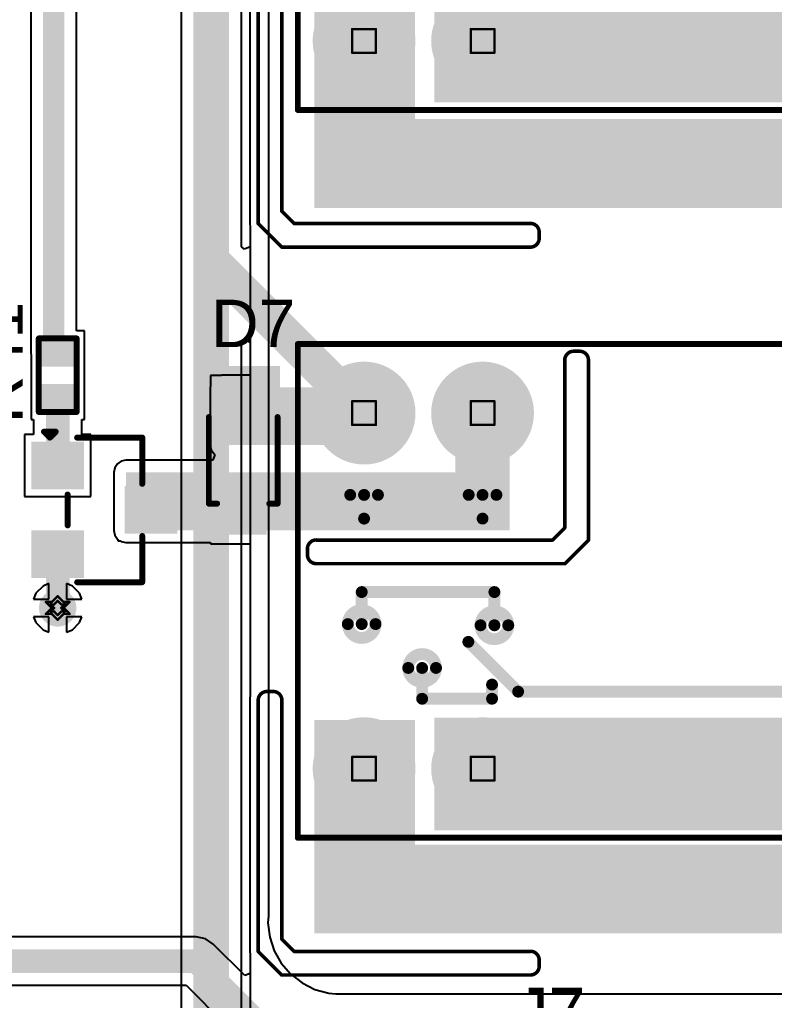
# Model space of a CAD drawing. Header units: inches. Extents: x -18 to 237, y -41 to 211.
# Drawn here: x 44.23 to 60.41, y 18.33 to 39.34 of the extents above; entities that cross this region are included whole.
import ezdxf

# ---------------------------------------------------------------- set-up
doc = ezdxf.new("R2010")
doc.units = ezdxf.units.IN
for name, color, linetype in [('Board Outline', 216, 'Continuous'), ('Bottom Layer', 5, 'Continuous'), ('Bottom Solder', 6, 'Continuous'), ('Drill Drawing', 1, 'Continuous'), ('Keep-Out Layer', 6, 'Continuous'), ('Multi-Layer', 9, 'Continuous'), ('Pad Holes', 156, 'Continuous'), ('Top Layer', 1, 'Continuous'), ('Top Overlay', 2, 'Continuous'), ('Top Paste', 8, 'Continuous'), ('Top Solder', 216, 'Continuous'), ('Via Holes', 16, 'Continuous')]:
    doc.layers.add(name, color=color, linetype=linetype)
doc.styles.add('Arial', font='', dxfattribs={"height": 0.2})
doc.styles.get('Arial').set_extended_font_data('Arial')

# ---------------------------------------------------------------- blocks, each defined once
blk = doc.blocks.new('R___0402_42')
at = {"layer": 'Top Layer'}
for points in [[(-0.699, -0.318), (-0.699, 0.317), (-0.241, 0.317), (-0.241, -0.318)], [(0.241, -0.318), (0.241, 0.317), (0.699, 0.317), (0.699, -0.318)]]:
    blk.add_hatch(color=1, dxfattribs=at).paths.add_polyline_path(points)
at = {"layer": 'Top Paste'}
for points in [[(-0.699, -0.318), (-0.699, 0.317), (-0.241, 0.317), (-0.241, -0.318)], [(0.241, -0.318), (0.241, 0.317), (0.699, 0.317), (0.699, -0.318)]]:
    blk.add_hatch(color=8, dxfattribs=at).paths.add_polyline_path(points)
at = {"layer": 'Top Solder'}
for points in [[(-0.754, -0.373), (-0.754, 0.373), (-0.186, 0.373), (-0.186, -0.373)], [(0.186, -0.373), (0.186, 0.373), (0.754, 0.373), (0.754, -0.373)]]:
    blk.add_hatch(color=216, dxfattribs=at).paths.add_polyline_path(points)
at = {"layer": 'Top Overlay'}
for points, const_width in [([(0.787, 0.406), (-0.787, 0.406)], 0.127), ([(-0.787, -0.406), (-0.787, 0.406)], 0.127), ([(0.787, -0.406), (0.787, 0.406)], 0.127), ([(0.787, -0.406), (-0.787, -0.406)], 0.127), ([(0.813, -0.432), (-0.813, -0.432)], 0.00323)]:
    blk.add_lwpolyline(points, dxfattribs=dict(at, const_width=const_width))
for points, const_width in [([(-0.819, 0.406, 1), (-0.756, 0.406, 1)], 0.0635), ([(-0.819, 0.406, 1), (-0.756, 0.406, 1)], 0.0635), ([(0.756, 0.406, 1), (0.819, 0.406, 1)], 0.0635), ([(0.756, 0.406, 1), (0.819, 0.406, 1)], 0.0635), ([(-0.819, -0.406, 1), (-0.756, -0.406, 1)], 0.0635), ([(-0.819, -0.406, 1), (-0.756, -0.406, 1)], 0.0635), ([(0.756, -0.406, 1), (0.819, -0.406, 1)], 0.0635), ([(0.756, -0.406, 1), (0.819, -0.406, 1)], 0.0635), ([(-0.814, -0.432, 1), (-0.812, -0.432, 1)], 0.00161), ([(0.812, -0.432, 1), (0.814, -0.432, 1)], 0.00161)]:
    blk.add_lwpolyline(points, format="xyb", close=True, dxfattribs=dict(at, const_width=const_width))
blk = doc.blocks.new('SOT_23_85')
at = {"layer": 'Top Layer'}
for points in [[(-0.41, 1.46), (0.41, 1.46), (0.41, 0.54), (-0.41, 0.54)], [(-1.36, -0.54), (-0.54, -0.54), (-0.54, -1.46), (-1.36, -1.46)], [(0.54, -0.54), (1.36, -0.54), (1.36, -1.46), (0.54, -1.46)]]:
    blk.add_hatch(color=1, dxfattribs=at).paths.add_polyline_path(points)
at = {"layer": 'Top Paste'}
for points in [[(-0.41, 1.46), (0.41, 1.46), (0.41, 0.54), (-0.41, 0.54)], [(-1.36, -0.54), (-0.54, -0.54), (-0.54, -1.46), (-1.36, -1.46)], [(0.54, -0.54), (1.36, -0.54), (1.36, -1.46), (0.54, -1.46)]]:
    blk.add_hatch(color=8, dxfattribs=at).paths.add_polyline_path(points)
at = {"layer": 'Top Solder'}
for points in [[(-0.512, 1.562), (0.512, 1.562), (0.512, 0.438), (-0.512, 0.438)], [(-1.462, -0.438), (-0.438, -0.438), (-0.438, -1.562), (-1.462, -1.562)], [(0.438, -0.438), (1.462, -0.438), (1.462, -1.562), (0.438, -1.562)]]:
    blk.add_hatch(color=216, dxfattribs=at).paths.add_polyline_path(points)
at = {"layer": 'Top Overlay', "const_width": 0.127}
for points in [[(-1.549, -0.584), (-1.549, 0.813)], [(-0.559, 0.813), (-1.549, 0.813)], [(1.549, 0.813), (0.559, 0.813)], [(1.549, -0.584), (1.549, 0.813)], [(0.33, -0.787), (-0.33, -0.787)], [(-1.549, -1.168), (-1.676, -1.041)], [(-1.676, -1.295), (-1.676, -1.041)], [(-1.676, -1.295), (-1.549, -1.168)]]:
    blk.add_lwpolyline(points, dxfattribs=at)
at = {"layer": 'Top Overlay', "const_width": 0.0635}
for points in [[(-1.581, 0.813, 1), (-1.518, 0.813, 1)], [(-1.581, 0.813, 1), (-1.518, 0.813, 1)], [(-0.591, 0.813, 1), (-0.527, 0.813, 1)], [(0.527, 0.813, 1), (0.591, 0.813, 1)], [(1.518, 0.813, 1), (1.581, 0.813, 1)], [(1.518, 0.813, 1), (1.581, 0.813, 1)], [(-1.581, -0.584, 1), (-1.518, -0.584, 1)], [(1.518, -0.584, 1), (1.581, -0.584, 1)], [(-0.362, -0.787, 1), (-0.298, -0.787, 1)], [(0.298, -0.787, 1), (0.362, -0.787, 1)], [(-1.708, -1.041, 1), (-1.645, -1.041, 1)], [(-1.708, -1.041, 1), (-1.645, -1.041, 1)], [(-1.708, -1.295, 1), (-1.645, -1.295, 1)], [(-1.708, -1.295, 1), (-1.645, -1.295, 1)], [(-1.581, -1.168, 1), (-1.518, -1.168, 1)], [(-1.581, -1.168, 1), (-1.518, -1.168, 1)]]:
    blk.add_lwpolyline(points, format="xyb", close=True, dxfattribs=at)
blk = doc.blocks.new('J102K1CS33VDC_20_103')
at = {"layer": 'Bottom Layer'}
h = blk.add_hatch(color=5, dxfattribs=at)
edge = h.paths.add_edge_path()
edge.add_arc((10.16, 7.62), 1, 0, 360)
h = blk.add_hatch(color=5, dxfattribs=at)
edge = h.paths.add_edge_path()
edge.add_arc((12.7, 7.62), 1, 0, 360)
blk.add_hatch(color=5, dxfattribs=at).paths.add_polyline_path([(1, 1), (1, -1), (-1, -1), (-1, 1)])
h = blk.add_hatch(color=5, dxfattribs=at)
edge = h.paths.add_edge_path()
edge.add_arc((10.16, 0), 1, 0, 360)
h = blk.add_hatch(color=5, dxfattribs=at)
edge = h.paths.add_edge_path()
edge.add_arc((12.7, 0), 1, 0, 360)
at = {"layer": 'Bottom Solder'}
h = blk.add_hatch(color=6, dxfattribs=at)
edge = h.paths.add_edge_path()
edge.add_arc((10.16, 7.62), 1.102, 0, 360)
h = blk.add_hatch(color=6, dxfattribs=at)
edge = h.paths.add_edge_path()
edge.add_arc((12.7, 7.62), 1.102, 0, 360)
blk.add_hatch(color=6, dxfattribs=at).paths.add_polyline_path([(1.102, 1.102), (1.102, -1.102), (-1.102, -1.102), (-1.102, 1.102)])
h = blk.add_hatch(color=6, dxfattribs=at)
edge = h.paths.add_edge_path()
edge.add_arc((10.16, 0), 1.102, 0, 360)
h = blk.add_hatch(color=6, dxfattribs=at)
edge = h.paths.add_edge_path()
edge.add_arc((12.7, 0), 1.102, 0, 360)
at = {"layer": 'Multi-Layer'}
h = blk.add_hatch(color=9, dxfattribs=at)
edge = h.paths.add_edge_path()
edge.add_arc((10.16, 7.62), 1, 0, 360)
h = blk.add_hatch(color=9, dxfattribs=at)
edge = h.paths.add_edge_path()
edge.add_arc((12.7, 7.62), 1, 0, 360)
blk.add_hatch(color=9, dxfattribs=at).paths.add_polyline_path([(1, 1), (1, -1), (-1, -1), (-1, 1)])
h = blk.add_hatch(color=9, dxfattribs=at)
edge = h.paths.add_edge_path()
edge.add_arc((10.16, 0), 1, 0, 360)
h = blk.add_hatch(color=9, dxfattribs=at)
edge = h.paths.add_edge_path()
edge.add_arc((12.7, 0), 1, 0, 360)
at = {"layer": 'Pad Holes'}
h = blk.add_hatch(color=7, dxfattribs=at)
edge = h.paths.add_edge_path()
edge.add_arc((10.16, 7.62), 0.51, 0, 360)
h = blk.add_hatch(color=7, dxfattribs=at)
edge = h.paths.add_edge_path()
edge.add_arc((12.7, 7.62), 0.51, 0, 360)
h = blk.add_hatch(color=7, dxfattribs=at)
edge = h.paths.add_edge_path()
edge.add_arc((0, 0), 0.51, 0, 360)
h = blk.add_hatch(color=7, dxfattribs=at)
edge = h.paths.add_edge_path()
edge.add_arc((10.16, 0), 0.51, 0, 360)
h = blk.add_hatch(color=7, dxfattribs=at)
edge = h.paths.add_edge_path()
edge.add_arc((12.7, 0), 0.51, 0, 360)
at = {"layer": 'Top Layer'}
h = blk.add_hatch(color=1, dxfattribs=at)
edge = h.paths.add_edge_path()
edge.add_arc((10.16, 7.62), 1, 0, 360)
h = blk.add_hatch(color=1, dxfattribs=at)
edge = h.paths.add_edge_path()
edge.add_arc((12.7, 7.62), 1, 0, 360)
blk.add_hatch(color=1, dxfattribs=at).paths.add_polyline_path([(1, 1), (1, -1), (-1, -1), (-1, 1)])
h = blk.add_hatch(color=1, dxfattribs=at)
edge = h.paths.add_edge_path()
edge.add_arc((10.16, 0), 1, 0, 360)
h = blk.add_hatch(color=1, dxfattribs=at)
edge = h.paths.add_edge_path()
edge.add_arc((12.7, 0), 1, 0, 360)
at = {"layer": 'Top Solder'}
h = blk.add_hatch(color=216, dxfattribs=at)
edge = h.paths.add_edge_path()
edge.add_arc((10.16, 7.62), 1.102, 0, 360)
h = blk.add_hatch(color=216, dxfattribs=at)
edge = h.paths.add_edge_path()
edge.add_arc((12.7, 7.62), 1.102, 0, 360)
blk.add_hatch(color=216, dxfattribs=at).paths.add_polyline_path([(1.102, 1.102), (1.102, -1.102), (-1.102, -1.102), (-1.102, 1.102)])
h = blk.add_hatch(color=216, dxfattribs=at)
edge = h.paths.add_edge_path()
edge.add_arc((10.16, 0), 1.102, 0, 360)
h = blk.add_hatch(color=216, dxfattribs=at)
edge = h.paths.add_edge_path()
edge.add_arc((12.7, 0), 1.102, 0, 360)
at = {"layer": 'Top Overlay'}
for points, const_width in [([(14.12, 9.1), (-1.42, 9.1)], 0.127), ([(-1.42, 9.1), (-1.42, 3.81)], 0.127), ([(14.12, 9.1), (14.12, 3.81)], 0.127), ([(9.398, 5.969), (1.27, 5.969)], 0.254), ([(1.27, 5.969), (1.27, 1.956)], 0.254), ([(10.465, 4.902), (9.398, 5.969)], 0.254), ([(11.455, 6.121), (9.957, 6.121)], 0.254), ([(9.957, 6.121), (9.957, 5.817)], 0.254), ([(11.455, 6.121), (11.455, 5.461)], 0.254), ([(9.906, 4.547), (9.906, 3.835)], 0.254), ([(12.751, 4.521), (12.751, 3.835)], 0.254), ([(-1.42, 3.81), (-1.42, -1.48)], 0.127), ([(12.751, 3.835), (9.906, 3.835)], 0.254), ([(14.12, 3.81), (14.12, -1.48)], 0.127), ([(12.7, 2.261), (10.16, 2.261)], 0.254), ([(10.16, 2.261), (10.16, 1.753)], 0.254), ([(12.7, 2.261), (12.7, 1.753)], 0.254), ([(1.448, 0.102), (1.321, -0.025)], 0.254), ([(1.448, 0.102), (1.448, -0.152)], 0.254), ([(1.448, -0.152), (1.321, -0.025)], 0.254), ([(14.12, -1.48), (-1.42, -1.48)], 0.127)]:
    blk.add_lwpolyline(points, dxfattribs=dict(at, const_width=const_width))
for points, const_width in [([(-1.452, 9.1, 1), (-1.388, 9.1, 1)], 0.0635), ([(-1.452, 9.1, 1), (-1.388, 9.1, 1)], 0.0635), ([(14.088, 9.1, 1), (14.152, 9.1, 1)], 0.0635), ([(14.088, 9.1, 1), (14.152, 9.1, 1)], 0.0635), ([(1.206, 5.969, 1), (1.333, 5.969, 1)], 0.127), ([(1.206, 5.969, 1), (1.333, 5.969, 1)], 0.127), ([(9.334, 5.969, 1), (9.461, 5.969, 1)], 0.127), ([(9.334, 5.969, 1), (9.461, 5.969, 1)], 0.127), ([(9.893, 6.121, 1), (10.02, 6.121, 1)], 0.127), ([(9.893, 6.121, 1), (10.02, 6.121, 1)], 0.127), ([(11.392, 6.121, 1), (11.519, 6.121, 1)], 0.127), ([(11.392, 6.121, 1), (11.519, 6.121, 1)], 0.127), ([(9.893, 5.817, 1), (10.02, 5.817, 1)], 0.127), ([(11.753, 5.461, 1), (11.158, 5.461, 1)], 0.254), ([(11.095, 5.461, 1), (11.222, 5.461, 1)], 0.127), ([(11.392, 5.461, 1), (11.519, 5.461, 1)], 0.127), ([(11.689, 5.461, 1), (11.816, 5.461, 1)], 0.127), ([(10.203, 4.547, 1), (9.609, 4.547, 1)], 0.254), ([(10.401, 4.902, 1), (10.528, 4.902, 1)], 0.127), ([(13.048, 4.521, 1), (12.454, 4.521, 1)], 0.254), ([(9.545, 4.547, 1), (9.672, 4.547, 1)], 0.127), ([(9.842, 4.547, 1), (9.97, 4.547, 1)], 0.127), ([(10.14, 4.547, 1), (10.267, 4.547, 1)], 0.127), ([(12.39, 4.521, 1), (12.517, 4.521, 1)], 0.127), ([(12.687, 4.521, 1), (12.814, 4.521, 1)], 0.127), ([(12.985, 4.521, 1), (13.112, 4.521, 1)], 0.127), ([(-1.452, 3.81, 1), (-1.388, 3.81, 1)], 0.0635), ([(-1.452, 3.81, 1), (-1.388, 3.81, 1)], 0.0635), ([(9.842, 3.835, 1), (9.97, 3.835, 1)], 0.127), ([(9.842, 3.835, 1), (9.97, 3.835, 1)], 0.127), ([(12.687, 3.835, 1), (12.814, 3.835, 1)], 0.127), ([(12.687, 3.835, 1), (12.814, 3.835, 1)], 0.127), ([(14.088, 3.81, 1), (14.152, 3.81, 1)], 0.0635), ([(14.088, 3.81, 1), (14.152, 3.81, 1)], 0.0635), ([(1.567, 1.956, 1), (0.973, 1.956, 1)], 0.254), ([(10.097, 2.261, 1), (10.223, 2.261, 1)], 0.127), ([(10.097, 2.261, 1), (10.223, 2.261, 1)], 0.127), ([(12.636, 2.261, 1), (12.764, 2.261, 1)], 0.127), ([(12.636, 2.261, 1), (12.764, 2.261, 1)], 0.127), ([(10.457, 1.753, 1), (9.863, 1.753, 1)], 0.254), ([(12.997, 1.753, 1), (12.403, 1.753, 1)], 0.254), ([(0.909, 1.956, 1), (1.036, 1.956, 1)], 0.127), ([(1.206, 1.956, 1), (1.333, 1.956, 1)], 0.127), ([(1.504, 1.956, 1), (1.631, 1.956, 1)], 0.127), ([(9.799, 1.753, 1), (9.926, 1.753, 1)], 0.127), ([(10.097, 1.753, 1), (10.223, 1.753, 1)], 0.127), ([(10.394, 1.753, 1), (10.521, 1.753, 1)], 0.127), ([(12.339, 1.753, 1), (12.466, 1.753, 1)], 0.127), ([(12.636, 1.753, 1), (12.764, 1.753, 1)], 0.127), ([(12.934, 1.753, 1), (13.061, 1.753, 1)], 0.127), ([(1.384, 0.102, 1), (1.511, 0.102, 1)], 0.127), ([(1.384, 0.102, 1), (1.511, 0.102, 1)], 0.127), ([(1.257, -0.025, 1), (1.384, -0.025, 1)], 0.127), ([(1.257, -0.025, 1), (1.384, -0.025, 1)], 0.127), ([(1.384, -0.152, 1), (1.511, -0.152, 1)], 0.127), ([(1.384, -0.152, 1), (1.511, -0.152, 1)], 0.127), ([(-1.452, -1.48, 1), (-1.388, -1.48, 1)], 0.0635), ([(-1.452, -1.48, 1), (-1.388, -1.48, 1)], 0.0635), ([(14.088, -1.48, 1), (14.152, -1.48, 1)], 0.0635), ([(14.088, -1.48, 1), (14.152, -1.48, 1)], 0.0635)]:
    blk.add_lwpolyline(points, format="xyb", close=True, dxfattribs=dict(at, const_width=const_width))
at = {"layer": 'Top Overlay', "style": 'Arial'}
blk.add_text('1', height=0.8, dxfattribs=at).set_placement((-0.127, 1.499))
blk = doc.blocks.new('J102K1CS33VDC_20_104')
at = {"layer": 'Bottom Layer'}
h = blk.add_hatch(color=5, dxfattribs=at)
edge = h.paths.add_edge_path()
edge.add_arc((10.16, 7.62), 1, 0, 360)
h = blk.add_hatch(color=5, dxfattribs=at)
edge = h.paths.add_edge_path()
edge.add_arc((12.7, 7.62), 1, 0, 360)
blk.add_hatch(color=5, dxfattribs=at).paths.add_polyline_path([(1, 1), (1, -1), (-1, -1), (-1, 1)])
h = blk.add_hatch(color=5, dxfattribs=at)
edge = h.paths.add_edge_path()
edge.add_arc((10.16, 0), 1, 0, 360)
h = blk.add_hatch(color=5, dxfattribs=at)
edge = h.paths.add_edge_path()
edge.add_arc((12.7, 0), 1, 0, 360)
at = {"layer": 'Bottom Solder'}
h = blk.add_hatch(color=6, dxfattribs=at)
edge = h.paths.add_edge_path()
edge.add_arc((10.16, 7.62), 1.102, 0, 360)
h = blk.add_hatch(color=6, dxfattribs=at)
edge = h.paths.add_edge_path()
edge.add_arc((12.7, 7.62), 1.102, 0, 360)
blk.add_hatch(color=6, dxfattribs=at).paths.add_polyline_path([(1.102, 1.102), (1.102, -1.102), (-1.102, -1.102), (-1.102, 1.102)])
h = blk.add_hatch(color=6, dxfattribs=at)
edge = h.paths.add_edge_path()
edge.add_arc((10.16, 0), 1.102, 0, 360)
h = blk.add_hatch(color=6, dxfattribs=at)
edge = h.paths.add_edge_path()
edge.add_arc((12.7, 0), 1.102, 0, 360)
at = {"layer": 'Multi-Layer'}
h = blk.add_hatch(color=9, dxfattribs=at)
edge = h.paths.add_edge_path()
edge.add_arc((10.16, 7.62), 1, 0, 360)
h = blk.add_hatch(color=9, dxfattribs=at)
edge = h.paths.add_edge_path()
edge.add_arc((12.7, 7.62), 1, 0, 360)
blk.add_hatch(color=9, dxfattribs=at).paths.add_polyline_path([(1, 1), (1, -1), (-1, -1), (-1, 1)])
h = blk.add_hatch(color=9, dxfattribs=at)
edge = h.paths.add_edge_path()
edge.add_arc((10.16, 0), 1, 0, 360)
h = blk.add_hatch(color=9, dxfattribs=at)
edge = h.paths.add_edge_path()
edge.add_arc((12.7, 0), 1, 0, 360)
at = {"layer": 'Pad Holes'}
h = blk.add_hatch(color=7, dxfattribs=at)
edge = h.paths.add_edge_path()
edge.add_arc((10.16, 7.62), 0.51, 0, 360)
h = blk.add_hatch(color=7, dxfattribs=at)
edge = h.paths.add_edge_path()
edge.add_arc((12.7, 7.62), 0.51, 0, 360)
h = blk.add_hatch(color=7, dxfattribs=at)
edge = h.paths.add_edge_path()
edge.add_arc((0, 0), 0.51, 0, 360)
h = blk.add_hatch(color=7, dxfattribs=at)
edge = h.paths.add_edge_path()
edge.add_arc((10.16, 0), 0.51, 0, 360)
h = blk.add_hatch(color=7, dxfattribs=at)
edge = h.paths.add_edge_path()
edge.add_arc((12.7, 0), 0.51, 0, 360)
at = {"layer": 'Top Layer'}
h = blk.add_hatch(color=1, dxfattribs=at)
edge = h.paths.add_edge_path()
edge.add_arc((10.16, 7.62), 1, 0, 360)
h = blk.add_hatch(color=1, dxfattribs=at)
edge = h.paths.add_edge_path()
edge.add_arc((12.7, 7.62), 1, 0, 360)
blk.add_hatch(color=1, dxfattribs=at).paths.add_polyline_path([(1, 1), (1, -1), (-1, -1), (-1, 1)])
h = blk.add_hatch(color=1, dxfattribs=at)
edge = h.paths.add_edge_path()
edge.add_arc((10.16, 0), 1, 0, 360)
h = blk.add_hatch(color=1, dxfattribs=at)
edge = h.paths.add_edge_path()
edge.add_arc((12.7, 0), 1, 0, 360)
at = {"layer": 'Top Solder'}
h = blk.add_hatch(color=216, dxfattribs=at)
edge = h.paths.add_edge_path()
edge.add_arc((10.16, 7.62), 1.102, 0, 360)
h = blk.add_hatch(color=216, dxfattribs=at)
edge = h.paths.add_edge_path()
edge.add_arc((12.7, 7.62), 1.102, 0, 360)
blk.add_hatch(color=216, dxfattribs=at).paths.add_polyline_path([(1.102, 1.102), (1.102, -1.102), (-1.102, -1.102), (-1.102, 1.102)])
h = blk.add_hatch(color=216, dxfattribs=at)
edge = h.paths.add_edge_path()
edge.add_arc((10.16, 0), 1.102, 0, 360)
h = blk.add_hatch(color=216, dxfattribs=at)
edge = h.paths.add_edge_path()
edge.add_arc((12.7, 0), 1.102, 0, 360)
at = {"layer": 'Top Overlay'}
for points, const_width in [([(-1.42, 9.1), (-1.42, 3.81)], 0.127), ([(14.12, 9.1), (-1.42, 9.1)], 0.127), ([(14.12, 9.1), (14.12, 3.81)], 0.127), ([(1.27, 5.969), (1.27, 1.956)], 0.254), ([(9.398, 5.969), (1.27, 5.969)], 0.254), ([(10.465, 4.902), (9.398, 5.969)], 0.254), ([(9.957, 6.121), (9.957, 5.817)], 0.254), ([(11.455, 6.121), (9.957, 6.121)], 0.254), ([(11.455, 6.121), (11.455, 5.461)], 0.254), ([(9.906, 4.547), (9.906, 3.835)], 0.254), ([(12.751, 4.521), (12.751, 3.835)], 0.254), ([(-1.42, 3.81), (-1.42, -1.48)], 0.127), ([(12.751, 3.835), (9.906, 3.835)], 0.254), ([(14.12, 3.81), (14.12, -1.48)], 0.127), ([(10.16, 2.261), (10.16, 1.753)], 0.254), ([(12.7, 2.261), (10.16, 2.261)], 0.254), ([(12.7, 2.261), (12.7, 1.753)], 0.254), ([(1.448, 0.102), (1.321, -0.025)], 0.254), ([(1.448, 0.102), (1.448, -0.152)], 0.254), ([(1.448, -0.152), (1.321, -0.025)], 0.254), ([(14.12, -1.48), (-1.42, -1.48)], 0.127)]:
    blk.add_lwpolyline(points, dxfattribs=dict(at, const_width=const_width))
for points, const_width in [([(-1.452, 9.1, 1), (-1.388, 9.1, 1)], 0.0635), ([(-1.452, 9.1, 1), (-1.388, 9.1, 1)], 0.0635), ([(14.088, 9.1, 1), (14.152, 9.1, 1)], 0.0635), ([(14.088, 9.1, 1), (14.152, 9.1, 1)], 0.0635), ([(1.206, 5.969, 1), (1.333, 5.969, 1)], 0.127), ([(1.206, 5.969, 1), (1.333, 5.969, 1)], 0.127), ([(9.334, 5.969, 1), (9.461, 5.969, 1)], 0.127), ([(9.334, 5.969, 1), (9.461, 5.969, 1)], 0.127), ([(9.893, 6.121, 1), (10.02, 6.121, 1)], 0.127), ([(9.893, 6.121, 1), (10.02, 6.121, 1)], 0.127), ([(11.392, 6.121, 1), (11.519, 6.121, 1)], 0.127), ([(11.392, 6.121, 1), (11.519, 6.121, 1)], 0.127), ([(9.893, 5.817, 1), (10.02, 5.817, 1)], 0.127), ([(11.753, 5.461, 1), (11.158, 5.461, 1)], 0.254), ([(11.095, 5.461, 1), (11.222, 5.461, 1)], 0.127), ([(11.392, 5.461, 1), (11.519, 5.461, 1)], 0.127), ([(11.689, 5.461, 1), (11.816, 5.461, 1)], 0.127), ([(10.203, 4.547, 1), (9.609, 4.547, 1)], 0.254), ([(10.401, 4.902, 1), (10.528, 4.902, 1)], 0.127), ([(13.048, 4.521, 1), (12.454, 4.521, 1)], 0.254), ([(9.545, 4.547, 1), (9.672, 4.547, 1)], 0.127), ([(9.842, 4.547, 1), (9.97, 4.547, 1)], 0.127), ([(10.14, 4.547, 1), (10.267, 4.547, 1)], 0.127), ([(12.39, 4.521, 1), (12.517, 4.521, 1)], 0.127), ([(12.687, 4.521, 1), (12.814, 4.521, 1)], 0.127), ([(12.985, 4.521, 1), (13.112, 4.521, 1)], 0.127), ([(-1.452, 3.81, 1), (-1.388, 3.81, 1)], 0.0635), ([(-1.452, 3.81, 1), (-1.388, 3.81, 1)], 0.0635), ([(9.842, 3.835, 1), (9.97, 3.835, 1)], 0.127), ([(9.842, 3.835, 1), (9.97, 3.835, 1)], 0.127), ([(12.687, 3.835, 1), (12.814, 3.835, 1)], 0.127), ([(12.687, 3.835, 1), (12.814, 3.835, 1)], 0.127), ([(14.088, 3.81, 1), (14.152, 3.81, 1)], 0.0635), ([(14.088, 3.81, 1), (14.152, 3.81, 1)], 0.0635), ([(1.567, 1.956, 1), (0.973, 1.956, 1)], 0.254), ([(10.097, 2.261, 1), (10.223, 2.261, 1)], 0.127), ([(10.097, 2.261, 1), (10.223, 2.261, 1)], 0.127), ([(12.636, 2.261, 1), (12.764, 2.261, 1)], 0.127), ([(12.636, 2.261, 1), (12.764, 2.261, 1)], 0.127), ([(10.457, 1.753, 1), (9.863, 1.753, 1)], 0.254), ([(12.997, 1.753, 1), (12.403, 1.753, 1)], 0.254), ([(0.909, 1.956, 1), (1.036, 1.956, 1)], 0.127), ([(1.206, 1.956, 1), (1.333, 1.956, 1)], 0.127), ([(1.504, 1.956, 1), (1.631, 1.956, 1)], 0.127), ([(9.799, 1.753, 1), (9.926, 1.753, 1)], 0.127), ([(10.097, 1.753, 1), (10.223, 1.753, 1)], 0.127), ([(10.394, 1.753, 1), (10.521, 1.753, 1)], 0.127), ([(12.339, 1.753, 1), (12.466, 1.753, 1)], 0.127), ([(12.636, 1.753, 1), (12.764, 1.753, 1)], 0.127), ([(12.934, 1.753, 1), (13.061, 1.753, 1)], 0.127), ([(1.384, 0.102, 1), (1.511, 0.102, 1)], 0.127), ([(1.384, 0.102, 1), (1.511, 0.102, 1)], 0.127), ([(1.257, -0.025, 1), (1.384, -0.025, 1)], 0.127), ([(1.257, -0.025, 1), (1.384, -0.025, 1)], 0.127), ([(1.384, -0.152, 1), (1.511, -0.152, 1)], 0.127), ([(1.384, -0.152, 1), (1.511, -0.152, 1)], 0.127), ([(-1.452, -1.48, 1), (-1.388, -1.48, 1)], 0.0635), ([(-1.452, -1.48, 1), (-1.388, -1.48, 1)], 0.0635), ([(14.088, -1.48, 1), (14.152, -1.48, 1)], 0.0635), ([(14.088, -1.48, 1), (14.152, -1.48, 1)], 0.0635)]:
    blk.add_lwpolyline(points, format="xyb", close=True, dxfattribs=dict(at, const_width=const_width))
at = {"layer": 'Top Overlay', "style": 'Arial'}
blk.add_text('1', height=0.8, dxfattribs=at).set_placement((-0.127, 1.499))
blk = doc.blocks.new('SOD_323_114')
at = {"layer": 'Top Layer'}
for points in [[(-0.75, -0.45), (-1.55, -0.45), (-1.55, 0.45), (-0.75, 0.45)], [(1.55, -0.45), (0.75, -0.45), (0.75, 0.45), (1.55, 0.45)]]:
    blk.add_hatch(color=1, dxfattribs=at).paths.add_polyline_path(points)
at = {"layer": 'Top Overlay'}
for points in [[(-2.006, 0.482), (-0.914, 0.482), (-0.914, 0.787), (-2.006, 0.787)], [(-2.006, -0.509), (-1.574, -0.509), (-1.574, 0.507), (-2.006, 0.507)], [(-2.006, -0.788), (-0.914, -0.788), (-0.914, -0.483), (-2.006, -0.483)]]:
    blk.add_hatch(color=2, dxfattribs=at).paths.add_polyline_path(points)
at = {"layer": 'Top Paste'}
for points in [[(-0.75, -0.45), (-1.55, -0.45), (-1.55, 0.45), (-0.75, 0.45)], [(1.55, -0.45), (0.75, -0.45), (0.75, 0.45), (1.55, 0.45)]]:
    blk.add_hatch(color=8, dxfattribs=at).paths.add_polyline_path(points)
at = {"layer": 'Top Solder'}
for points in [[(-0.695, -0.505), (-1.605, -0.505), (-1.605, 0.505), (-0.695, 0.505)], [(1.605, -0.505), (0.695, -0.505), (0.695, 0.505), (1.605, 0.505)]]:
    blk.add_hatch(color=216, dxfattribs=at).paths.add_polyline_path(points)
at = {"layer": 'Top Overlay', "const_width": 0.127}
for points in [[(0.94, 0.737), (-0.914, 0.737)], [(0.94, 0.559), (0.94, 0.737)], [(0.94, -0.737), (0.94, -0.559)], [(0.94, -0.737), (-0.914, -0.737)]]:
    blk.add_lwpolyline(points, dxfattribs=at)
at = {"layer": 'Top Overlay', "const_width": 0.0635}
for points in [[(-0.946, 0.737, 1), (-0.883, 0.737, 1)], [(0.908, 0.737, 1), (0.972, 0.737, 1)], [(0.908, 0.737, 1), (0.972, 0.737, 1)], [(0.908, 0.559, 1), (0.972, 0.559, 1)], [(0.908, -0.559, 1), (0.972, -0.559, 1)], [(-0.946, -0.737, 1), (-0.883, -0.737, 1)], [(0.908, -0.737, 1), (0.972, -0.737, 1)], [(0.908, -0.737, 1), (0.972, -0.737, 1)]]:
    blk.add_lwpolyline(points, format="xyb", close=True, dxfattribs=at)

msp = doc.modelspace()

# ---------------------------------------------------------------- hatches: boundary and pattern name
at = {"layer": 'Bottom Layer'}
for points in [[(53.12, 37.567), (69.088, 37.567), (69.088, 39.98), (53.12, 39.98)], [(53.12, 21.971), (69.088, 21.971), (69.088, 24.384), (53.12, 24.384)]]:
    msp.add_hatch(color=5, dxfattribs=at).paths.add_polyline_path(points)
h = msp.add_hatch(color=5, dxfattribs=at)
edge = h.paths.add_edge_path()
edge.add_arc((45.045, 26.737), 0.3, 0, 360)
at = {"layer": 'Bottom Solder'}
h = msp.add_hatch(color=6, dxfattribs=at)
edge = h.paths.add_edge_path()
edge.add_arc((45.045, 26.737), 0.402, 0, 360)
at = {"layer": 'Top Layer'}
for points in [[(50.546, 35.56), (52.705, 35.56), (52.705, 39.878), (50.546, 39.878)], [(50.546, 35.306), (73.025, 35.306), (73.025, 37.211), (50.546, 37.211)], [(53.569, 28.397), (54.737, 28.397), (54.737, 31.547), (53.569, 31.547)], [(48.572, 30.226), (52.07, 30.226), (52.07, 31.462), (48.572, 31.462)], [(46.507, 28.397), (54.737, 28.397), (54.737, 29.642), (46.507, 29.642)], [(50.546, 20.017), (52.705, 20.017), (52.705, 24.335), (50.546, 24.335)], [(50.546, 19.763), (73.025, 19.763), (73.025, 21.668), (50.546, 21.668)]]:
    msp.add_hatch(color=1, dxfattribs=at).paths.add_polyline_path(points)
h = msp.add_hatch(color=1, dxfattribs=at)
edge = h.paths.add_edge_path()
edge.add_arc((45.045, 26.737), 0.3, 0, 360)
at = {"layer": 'Top Solder'}
h = msp.add_hatch(color=216, dxfattribs=at)
edge = h.paths.add_edge_path()
edge.add_arc((45.045, 26.737), 0.402, 0, 360)
at = {"layer": 'Via Holes'}
h = msp.add_hatch(color=7, dxfattribs=at)
edge = h.paths.add_edge_path()
edge.add_arc((45.045, 26.737), 0.15, 0, 360)

# ---------------------------------------------------------------- linework, layer by layer
at = {"layer": 'Board Outline', "const_width": 0.0762}
for points in [[(49.343, 34.972), (49.343, 40.354)], [(49.851, 35.236), (49.851, 40.354)], [(49.851, 35.236), (50.114, 34.972)], [(49.343, 34.972), (49.847, 34.468)], [(50.114, 34.972), (55.178, 34.972)], [(55.367, 34.656), (55.367, 34.787)], [(49.847, 34.468), (55.178, 34.468)], [(56.104, 32.237), (56.234, 32.237)], [(55.915, 28.454), (55.915, 32.048)], [(56.423, 28.191), (56.423, 32.048)], [(55.652, 28.191), (55.915, 28.454)], [(50.588, 28.191), (55.652, 28.191)], [(55.918, 27.686), (56.423, 28.191)], [(50.399, 27.875), (50.399, 28.005)], [(50.588, 27.686), (55.918, 27.686)], [(49.531, 24.947), (49.662, 24.947)], [(49.343, 19.377), (49.343, 24.758)], [(49.851, 19.64), (49.851, 24.758)], [(49.851, 19.64), (50.114, 19.377)], [(49.343, 19.377), (49.847, 18.872)], [(50.114, 19.377), (55.178, 19.377)], [(55.367, 19.061), (55.367, 19.192)], [(49.847, 18.872), (55.178, 18.872)]]:
    msp.add_lwpolyline(points, dxfattribs=at)
at = {"layer": 'Board Outline', "const_width": 0.0381}
for points in [[(49.831, 35.236, 1), (49.87, 35.236, 1)], [(49.831, 35.236, 1), (49.87, 35.236, 1)], [(49.323, 34.972, 1), (49.362, 34.972, 1)], [(49.323, 34.972, 1), (49.362, 34.972, 1)], [(50.095, 34.972, 1), (50.133, 34.972, 1)], [(50.095, 34.972, 1), (50.133, 34.972, 1)], [(55.159, 34.976, 1), (55.197, 34.976, 1)], [(55.159, 34.972, 1), (55.197, 34.972, 1)], [(55.347, 34.787, 1), (55.386, 34.787, 1)], [(55.347, 34.787, 1), (55.386, 34.787, 1)], [(55.347, 34.656, 1), (55.386, 34.656, 1)], [(55.347, 34.656, 1), (55.386, 34.656, 1)], [(49.828, 34.468, 1), (49.866, 34.468, 1)], [(49.828, 34.468, 1), (49.866, 34.468, 1)], [(55.159, 34.468, 1), (55.197, 34.468, 1)], [(55.159, 34.468, 1), (55.197, 34.468, 1)], [(56.085, 32.237, 1), (56.123, 32.237, 1)], [(56.085, 32.237, 1), (56.123, 32.237, 1)], [(56.215, 32.237, 1), (56.254, 32.237, 1)], [(56.215, 32.237, 1), (56.254, 32.237, 1)], [(55.896, 32.048, 1), (55.934, 32.048, 1)], [(55.896, 32.048, 1), (55.934, 32.048, 1)], [(56.404, 32.048, 1), (56.442, 32.048, 1)], [(56.404, 32.048, 1), (56.442, 32.048, 1)], [(55.896, 28.454, 1), (55.934, 28.454, 1)], [(55.896, 28.454, 1), (55.934, 28.454, 1)], [(50.569, 28.194, 1), (50.607, 28.194, 1)], [(50.569, 28.191, 1), (50.607, 28.191, 1)], [(55.633, 28.191, 1), (55.671, 28.191, 1)], [(55.633, 28.191, 1), (55.671, 28.191, 1)], [(56.404, 28.191, 1), (56.442, 28.191, 1)], [(56.404, 28.191, 1), (56.442, 28.191, 1)], [(50.38, 28.005, 1), (50.418, 28.005, 1)], [(50.38, 28.005, 1), (50.418, 28.005, 1)], [(50.38, 27.875, 1), (50.418, 27.875, 1)], [(50.38, 27.875, 1), (50.418, 27.875, 1)], [(50.569, 27.686, 1), (50.607, 27.686, 1)], [(50.569, 27.686, 1), (50.607, 27.686, 1)], [(55.899, 27.686, 1), (55.938, 27.686, 1)], [(55.899, 27.686, 1), (55.938, 27.686, 1)], [(49.512, 24.947, 1), (49.55, 24.947, 1)], [(49.512, 24.947, 1), (49.55, 24.947, 1)], [(49.643, 24.947, 1), (49.681, 24.947, 1)], [(49.643, 24.947, 1), (49.681, 24.947, 1)], [(49.323, 24.758, 1), (49.362, 24.758, 1)], [(49.323, 24.758, 1), (49.362, 24.758, 1)], [(49.831, 24.758, 1), (49.87, 24.758, 1)], [(49.831, 24.758, 1), (49.87, 24.758, 1)], [(49.831, 19.64, 1), (49.87, 19.64, 1)], [(49.831, 19.64, 1), (49.87, 19.64, 1)], [(49.323, 19.377, 1), (49.362, 19.377, 1)], [(49.323, 19.377, 1), (49.362, 19.377, 1)], [(50.095, 19.377, 1), (50.133, 19.377, 1)], [(50.095, 19.377, 1), (50.133, 19.377, 1)], [(55.159, 19.38, 1), (55.197, 19.38, 1)], [(55.159, 19.377, 1), (55.197, 19.377, 1)], [(55.347, 19.192, 1), (55.386, 19.192, 1)], [(55.347, 19.192, 1), (55.386, 19.192, 1)], [(55.347, 19.061, 1), (55.386, 19.061, 1)], [(55.347, 19.061, 1), (55.386, 19.061, 1)], [(49.828, 18.872, 1), (49.866, 18.872, 1)], [(49.828, 18.872, 1), (49.866, 18.872, 1)], [(55.159, 18.872, 1), (55.197, 18.872, 1)], [(55.159, 18.872, 1), (55.197, 18.872, 1)]]:
    msp.add_lwpolyline(points, format="xyb", close=True, dxfattribs=at)
at = {"layer": 'Board Outline', "const_width": 0.0762}
for points in [[(55.178, 34.976, -0.414214), (55.367, 34.787)], [(55.367, 34.656, -0.414214), (55.178, 34.468)], [(55.915, 32.048, -0.414214), (56.104, 32.237)], [(56.234, 32.237, -0.414214), (56.423, 32.048)], [(50.399, 28.005, -0.414214), (50.588, 28.194)], [(50.588, 27.686, -0.414214), (50.399, 27.875)], [(49.343, 24.758, -0.414214), (49.531, 24.947)], [(49.662, 24.947, -0.414214), (49.851, 24.758)], [(55.178, 19.38, -0.414214), (55.367, 19.192)], [(55.367, 19.061, -0.414214), (55.178, 18.872)]]:
    msp.add_lwpolyline(points, format="xyb", dxfattribs=at)
at = {"layer": 'Bottom Layer'}
for p, q in [((47.689, 47.926), (47.689, 34.188)), ((48.984, 34.476), (48.984, 46.153)), ((49.161, 40.391), (49.161, 34.972)), ((49.161, 34.972), (49.174, 34.906)), ((49.174, 34.906), (49.174, 34.476)), ((49.052, 34.421), (48.984, 34.476)), ((49.174, 34.476), (49.052, 34.421)), ((47.689, 34.188), (47.689, 17.806)), ((48.984, 32.416), (49.106, 32.47)), ((48.984, 18.074), (48.984, 32.416)), ((49.106, 32.47), (49.174, 32.415)), ((49.174, 32.415), (49.174, 24.862)), ((44.731, 27.206), (44.575, 27.051)), ((44.855, 27.258), (44.731, 27.206)), ((44.855, 26.927), (44.855, 27.258)), ((45.359, 27.206), (45.236, 27.258)), ((45.236, 27.258), (45.236, 26.927)), ((45.515, 27.051), (45.359, 27.206)), ((44.575, 27.051), (44.524, 26.927)), ((44.524, 26.927), (44.855, 26.927)), ((45.236, 26.927), (45.566, 26.927)), ((45.566, 26.927), (45.515, 27.051)), ((44.855, 26.546), (44.524, 26.546)), ((44.524, 26.546), (44.575, 26.423)), ((44.855, 26.216), (44.855, 26.546)), ((45.566, 26.546), (45.236, 26.546)), ((45.236, 26.546), (45.236, 26.216)), ((45.515, 26.423), (45.566, 26.546)), ((44.575, 26.423), (44.731, 26.267)), ((45.359, 26.267), (45.515, 26.423)), ((44.731, 26.267), (44.855, 26.216)), ((45.236, 26.216), (45.359, 26.267)), ((49.174, 24.862), (49.161, 24.796)), ((49.161, 24.796), (49.161, 19.377)), ((49.161, 19.377), (49.174, 19.311)), ((49.174, 19.311), (49.174, 18.113))]:
    msp.add_line(p, q, dxfattribs=at)
at = {"layer": 'Bottom Layer', "const_width": 0.762}
for points in [[(48.336, 34.188), (48.336, 47.926)], [(48.336, 17.806), (48.336, 34.188)], [(48.336, 34.188), (51.613, 30.912)]]:
    msp.add_lwpolyline(points, dxfattribs=at)
at = {"layer": 'Bottom Layer', "const_width": 0.381}
for points in [[(48.146, 34.188, 1), (48.527, 34.188, 1)], [(48.146, 34.188, 1), (48.527, 34.188, 1)], [(48.146, 34.188, 1), (48.527, 34.188, 1)], [(51.422, 30.912, 1), (51.803, 30.912, 1)]]:
    msp.add_lwpolyline(points, format="xyb", close=True, dxfattribs=at)
at = {"layer": 'Drill Drawing', "const_width": 0.0508}
for points in [[(51.359, 39.141), (51.867, 39.141)], [(51.359, 38.633), (51.359, 39.141)], [(51.867, 38.633), (51.867, 39.141)], [(53.899, 39.141), (54.407, 39.141)], [(53.899, 38.633), (53.899, 39.141)], [(54.407, 38.633), (54.407, 39.141)], [(51.359, 38.633), (51.867, 38.633)], [(53.899, 38.633), (54.407, 38.633)], [(51.359, 31.166), (51.867, 31.166)], [(51.359, 30.658), (51.359, 31.166)], [(51.867, 30.658), (51.867, 31.166)], [(53.899, 31.166), (54.407, 31.166)], [(53.899, 30.658), (53.899, 31.166)], [(54.407, 30.658), (54.407, 31.166)], [(51.359, 30.658), (51.867, 30.658)], [(53.899, 30.658), (54.407, 30.658)], [(44.918, 26.864), (45.045, 26.991)], [(44.969, 26.813), (45.045, 26.889)], [(45.045, 26.991), (45.172, 26.864)], [(45.045, 26.889), (45.121, 26.813)], [(44.791, 26.864), (44.918, 26.737)], [(44.791, 26.864), (44.918, 26.864)], [(44.791, 26.61), (44.918, 26.737)], [(44.893, 26.813), (44.969, 26.737)], [(44.893, 26.813), (44.969, 26.813)], [(44.893, 26.661), (44.969, 26.737)], [(45.121, 26.813), (45.197, 26.813)], [(45.121, 26.737), (45.197, 26.813)], [(45.121, 26.737), (45.197, 26.661)], [(45.172, 26.864), (45.299, 26.864)], [(45.172, 26.737), (45.299, 26.864)], [(45.172, 26.737), (45.299, 26.61)], [(44.791, 26.61), (44.918, 26.61)], [(44.893, 26.661), (44.969, 26.661)], [(44.918, 26.61), (45.045, 26.483)], [(44.969, 26.661), (45.045, 26.584)], [(45.045, 26.584), (45.121, 26.661)], [(45.045, 26.483), (45.172, 26.61)], [(45.121, 26.661), (45.197, 26.661)], [(45.172, 26.61), (45.299, 26.61)], [(51.359, 23.546), (51.867, 23.546)], [(51.359, 23.038), (51.359, 23.546)], [(51.867, 23.038), (51.867, 23.546)], [(53.899, 23.546), (54.407, 23.546)], [(53.899, 23.038), (53.899, 23.546)], [(54.407, 23.038), (54.407, 23.546)], [(51.359, 23.038), (51.867, 23.038)], [(53.899, 23.038), (54.407, 23.038)]]:
    msp.add_lwpolyline(points, dxfattribs=at)
at = {"layer": 'Drill Drawing', "const_width": 0.0254}
for points in [[(51.346, 39.141, 1), (51.371, 39.141, 1)], [(51.346, 39.141, 1), (51.371, 39.141, 1)], [(51.854, 39.141, 1), (51.88, 39.141, 1)], [(51.854, 39.141, 1), (51.88, 39.141, 1)], [(53.886, 39.141, 1), (53.911, 39.141, 1)], [(53.886, 39.141, 1), (53.911, 39.141, 1)], [(54.394, 39.141, 1), (54.419, 39.141, 1)], [(54.394, 39.141, 1), (54.419, 39.141, 1)], [(51.346, 38.633, 1), (51.371, 38.633, 1)], [(51.346, 38.633, 1), (51.371, 38.633, 1)], [(51.854, 38.633, 1), (51.88, 38.633, 1)], [(51.854, 38.633, 1), (51.88, 38.633, 1)], [(53.886, 38.633, 1), (53.911, 38.633, 1)], [(53.886, 38.633, 1), (53.911, 38.633, 1)], [(54.394, 38.633, 1), (54.419, 38.633, 1)], [(54.394, 38.633, 1), (54.419, 38.633, 1)], [(51.346, 31.166, 1), (51.371, 31.166, 1)], [(51.346, 31.166, 1), (51.371, 31.166, 1)], [(51.854, 31.166, 1), (51.88, 31.166, 1)], [(51.854, 31.166, 1), (51.88, 31.166, 1)], [(53.886, 31.166, 1), (53.911, 31.166, 1)], [(53.886, 31.166, 1), (53.911, 31.166, 1)], [(54.394, 31.166, 1), (54.419, 31.166, 1)], [(54.394, 31.166, 1), (54.419, 31.166, 1)], [(51.346, 30.658, 1), (51.371, 30.658, 1)], [(51.346, 30.658, 1), (51.371, 30.658, 1)], [(51.854, 30.658, 1), (51.88, 30.658, 1)], [(51.854, 30.658, 1), (51.88, 30.658, 1)], [(53.886, 30.658, 1), (53.911, 30.658, 1)], [(53.886, 30.658, 1), (53.911, 30.658, 1)], [(54.394, 30.658, 1), (54.419, 30.658, 1)], [(54.394, 30.658, 1), (54.419, 30.658, 1)], [(45.032, 26.991, 1), (45.058, 26.991, 1)], [(45.032, 26.991, 1), (45.058, 26.991, 1)], [(45.032, 26.889, 1), (45.058, 26.889, 1)], [(45.032, 26.889, 1), (45.058, 26.889, 1)], [(44.778, 26.864, 1), (44.804, 26.864, 1)], [(44.778, 26.864, 1), (44.804, 26.864, 1)], [(44.88, 26.813, 1), (44.905, 26.813, 1)], [(44.88, 26.813, 1), (44.905, 26.813, 1)], [(44.905, 26.864, 1), (44.931, 26.864, 1)], [(44.905, 26.864, 1), (44.931, 26.864, 1)], [(44.905, 26.737, 1), (44.931, 26.737, 1)], [(44.905, 26.737, 1), (44.931, 26.737, 1)], [(44.956, 26.813, 1), (44.982, 26.813, 1)], [(44.956, 26.813, 1), (44.982, 26.813, 1)], [(44.956, 26.737, 1), (44.982, 26.737, 1)], [(44.956, 26.737, 1), (44.982, 26.737, 1)], [(45.109, 26.813, 1), (45.134, 26.813, 1)], [(45.109, 26.813, 1), (45.134, 26.813, 1)], [(45.109, 26.737, 1), (45.134, 26.737, 1)], [(45.109, 26.737, 1), (45.134, 26.737, 1)], [(45.159, 26.864, 1), (45.185, 26.864, 1)], [(45.159, 26.864, 1), (45.185, 26.864, 1)], [(45.159, 26.737, 1), (45.185, 26.737, 1)], [(45.159, 26.737, 1), (45.185, 26.737, 1)], [(45.185, 26.813, 1), (45.21, 26.813, 1)], [(45.185, 26.813, 1), (45.21, 26.813, 1)], [(45.286, 26.864, 1), (45.312, 26.864, 1)], [(45.286, 26.864, 1), (45.312, 26.864, 1)], [(44.778, 26.61, 1), (44.804, 26.61, 1)], [(44.778, 26.61, 1), (44.804, 26.61, 1)], [(44.88, 26.661, 1), (44.905, 26.661, 1)], [(44.88, 26.661, 1), (44.905, 26.661, 1)], [(44.905, 26.61, 1), (44.931, 26.61, 1)], [(44.905, 26.61, 1), (44.931, 26.61, 1)], [(44.956, 26.661, 1), (44.982, 26.661, 1)], [(44.956, 26.661, 1), (44.982, 26.661, 1)], [(45.032, 26.584, 1), (45.058, 26.584, 1)], [(45.032, 26.584, 1), (45.058, 26.584, 1)], [(45.032, 26.483, 1), (45.058, 26.483, 1)], [(45.032, 26.483, 1), (45.058, 26.483, 1)], [(45.109, 26.661, 1), (45.134, 26.661, 1)], [(45.109, 26.661, 1), (45.134, 26.661, 1)], [(45.159, 26.61, 1), (45.185, 26.61, 1)], [(45.159, 26.61, 1), (45.185, 26.61, 1)], [(45.185, 26.661, 1), (45.21, 26.661, 1)], [(45.185, 26.661, 1), (45.21, 26.661, 1)], [(45.286, 26.61, 1), (45.312, 26.61, 1)], [(45.286, 26.61, 1), (45.312, 26.61, 1)], [(51.346, 23.546, 1), (51.371, 23.546, 1)], [(51.346, 23.546, 1), (51.371, 23.546, 1)], [(51.854, 23.546, 1), (51.88, 23.546, 1)], [(51.854, 23.546, 1), (51.88, 23.546, 1)], [(53.886, 23.546, 1), (53.911, 23.546, 1)], [(53.886, 23.546, 1), (53.911, 23.546, 1)], [(54.394, 23.546, 1), (54.419, 23.546, 1)], [(54.394, 23.546, 1), (54.419, 23.546, 1)], [(51.346, 23.038, 1), (51.371, 23.038, 1)], [(51.346, 23.038, 1), (51.371, 23.038, 1)], [(51.854, 23.038, 1), (51.88, 23.038, 1)], [(51.854, 23.038, 1), (51.88, 23.038, 1)], [(53.886, 23.038, 1), (53.911, 23.038, 1)], [(53.886, 23.038, 1), (53.911, 23.038, 1)], [(54.394, 23.038, 1), (54.419, 23.038, 1)], [(54.394, 23.038, 1), (54.419, 23.038, 1)]]:
    msp.add_lwpolyline(points, format="xyb", close=True, dxfattribs=at)
at = {"layer": 'Keep-Out Layer'}
for p, q in [((49.563, 48.083), (49.563, 20.143)), ((49.563, 20.143), (49.552, 19.99)), ((49.552, 19.99), (49.59, 19.684)), ((49.59, 19.684), (49.687, 19.391)), ((49.687, 19.391), (49.839, 19.123)), ((49.839, 19.123), (50.04, 18.89)), ((50.04, 18.89), (50.284, 18.701)), ((50.284, 18.701), (50.559, 18.562)), ((50.559, 18.562), (50.856, 18.48)), ((50.856, 18.48), (51.01, 18.469)), ((51.01, 18.469), (51.01, 18.469)), ((51.01, 18.469), (76.309, 18.469))]:
    msp.add_line(p, q, dxfattribs=at)
at = {"layer": 'Multi-Layer'}
for p, q in [((49.343, 34.972), (49.343, 40.354)), ((49.851, 40.354), (49.851, 35.236)), ((49.851, 35.236), (50.114, 34.972)), ((49.847, 34.468), (49.343, 34.972)), ((50.114, 34.972), (55.178, 34.972)), ((55.178, 34.972), (55.178, 34.976)), ((55.178, 34.976), (55.215, 34.976)), ((55.215, 34.976), (55.285, 34.947)), ((55.285, 34.947), (55.338, 34.894)), ((55.338, 34.894), (55.367, 34.825)), ((55.367, 34.825), (55.367, 34.787)), ((55.367, 34.787), (55.367, 34.787)), ((55.367, 34.787), (55.367, 34.656)), ((55.178, 34.468), (49.847, 34.468)), ((55.215, 34.468), (55.178, 34.468)), ((55.178, 34.468), (55.178, 34.468)), ((55.285, 34.497), (55.215, 34.468)), ((55.338, 34.55), (55.285, 34.497)), ((55.367, 34.619), (55.338, 34.55)), ((55.367, 34.656), (55.367, 34.619)), ((55.915, 32.086), (55.944, 32.155)), ((55.944, 32.155), (55.997, 32.208)), ((55.997, 32.208), (56.066, 32.237)), ((56.066, 32.237), (56.104, 32.237)), ((56.104, 32.237), (56.104, 32.237)), ((56.104, 32.237), (56.234, 32.237)), ((56.234, 32.237), (56.272, 32.237)), ((56.272, 32.237), (56.341, 32.208)), ((56.341, 32.208), (56.394, 32.155)), ((56.394, 32.155), (56.423, 32.086)), ((55.915, 32.048), (55.915, 32.086)), ((55.915, 28.454), (55.915, 32.048)), ((56.423, 32.086), (56.423, 32.048)), ((56.423, 32.048), (56.423, 32.048)), ((56.423, 32.048), (56.423, 28.191)), ((55.652, 28.191), (55.915, 28.454)), ((50.428, 28.112), (50.481, 28.165)), ((50.481, 28.165), (50.55, 28.194)), ((50.55, 28.194), (50.588, 28.194)), ((50.588, 28.194), (50.588, 28.194)), ((50.588, 28.194), (50.588, 28.191)), ((50.588, 28.191), (55.652, 28.191)), ((56.423, 28.191), (55.918, 27.686)), ((50.399, 28.043), (50.428, 28.112)), ((50.399, 28.005), (50.399, 28.043)), ((50.399, 27.875), (50.399, 28.005)), ((50.399, 27.875), (50.399, 27.875)), ((50.399, 27.837), (50.399, 27.875)), ((50.428, 27.768), (50.399, 27.837)), ((50.481, 27.715), (50.428, 27.768)), ((50.55, 27.686), (50.481, 27.715)), ((50.588, 27.686), (50.55, 27.686)), ((55.918, 27.686), (50.588, 27.686)), ((49.343, 24.796), (49.371, 24.865)), ((49.371, 24.865), (49.424, 24.918)), ((49.424, 24.918), (49.494, 24.947)), ((49.494, 24.947), (49.531, 24.947)), ((49.531, 24.947), (49.531, 24.947)), ((49.531, 24.947), (49.662, 24.947)), ((49.662, 24.947), (49.699, 24.947)), ((49.699, 24.947), (49.769, 24.918)), ((49.769, 24.918), (49.822, 24.865)), ((49.822, 24.865), (49.851, 24.796)), ((49.343, 24.758), (49.343, 24.796)), ((49.343, 19.377), (49.343, 24.758)), ((49.851, 24.796), (49.851, 24.758)), ((49.851, 24.758), (49.851, 24.758)), ((49.851, 24.758), (49.851, 19.64)), ((49.851, 19.64), (50.114, 19.377)), ((49.847, 18.872), (49.343, 19.377)), ((50.114, 19.377), (55.178, 19.377)), ((55.178, 19.377), (55.178, 19.38)), ((55.178, 19.38), (55.215, 19.38)), ((55.215, 19.38), (55.285, 19.351)), ((55.285, 19.351), (55.338, 19.298)), ((55.338, 19.298), (55.367, 19.229)), ((55.367, 19.229), (55.367, 19.192)), ((55.367, 19.192), (55.367, 19.192)), ((55.367, 19.192), (55.367, 19.061)), ((55.338, 18.954), (55.285, 18.901)), ((55.367, 19.023), (55.338, 18.954)), ((55.367, 19.061), (55.367, 19.023)), ((55.178, 18.872), (49.847, 18.872)), ((55.215, 18.872), (55.178, 18.872)), ((55.178, 18.872), (55.178, 18.872)), ((55.285, 18.901), (55.215, 18.872))]:
    msp.add_line(p, q, dxfattribs=at)
at = {"layer": 'Top Layer'}
for p, q in [((44.466, 50.162), (44.466, 32.194)), ((45.45, 32.676), (45.45, 50.052)), ((49.161, 40.391), (49.161, 34.972)), ((49.161, 34.972), (49.174, 34.906)), ((49.174, 34.906), (49.174, 31.721)), ((45.617, 32.676), (45.45, 32.676)), ((45.617, 31.711), (45.617, 32.676)), ((44.466, 32.194), (44.474, 32.156)), ((44.474, 32.156), (44.474, 31.711)), ((44.474, 31.711), (44.474, 30.771)), ((45.617, 30.771), (45.617, 31.711)), ((48.547, 31.716), (48.318, 31.716)), ((48.318, 31.716), (48.318, 31.487)), ((48.572, 31.721), (48.547, 31.716)), ((49.174, 31.721), (48.572, 31.721)), ((48.318, 31.487), (48.313, 31.462)), ((48.313, 31.462), (48.313, 30.226)), ((44.474, 30.771), (44.527, 30.771)), ((44.527, 30.771), (44.527, 30.451)), ((45.563, 30.451), (45.563, 30.771)), ((45.563, 30.771), (45.617, 30.771)), ((44.527, 30.451), (44.331, 30.451)), ((44.331, 30.451), (44.331, 29.123)), ((45.759, 30.451), (45.563, 30.451)), ((45.759, 29.123), (45.759, 30.451)), ((48.313, 30.226), (48.333, 30.127)), ((48.333, 30.127), (48.389, 30.043)), ((46.408, 29.881), (46.324, 29.825)), ((46.507, 29.901), (46.408, 29.881)), ((48.373, 29.901), (46.507, 29.901)), ((48.411, 30.028), (48.373, 29.901)), ((48.389, 30.043), (48.411, 30.028)), ((46.268, 29.741), (46.248, 29.642)), ((46.248, 29.642), (46.248, 28.397)), ((46.324, 29.825), (46.268, 29.741)), ((44.331, 29.123), (45.759, 29.123)), ((46.248, 28.397), (46.268, 28.298)), ((46.268, 28.298), (46.324, 28.214)), ((46.324, 28.214), (46.331, 28.21)), ((46.331, 28.21), (46.331, 28.173)), ((46.331, 28.173), (46.386, 28.173)), ((46.386, 28.173), (46.408, 28.158)), ((46.408, 28.158), (46.507, 28.138)), ((46.507, 28.138), (48.318, 28.138)), ((48.318, 28.138), (48.318, 28.108)), ((48.318, 28.108), (49.174, 28.108)), ((49.174, 28.108), (49.174, 24.862)), ((44.731, 27.206), (44.575, 27.051)), ((44.855, 27.258), (44.731, 27.206)), ((44.855, 26.927), (44.855, 27.258)), ((45.359, 27.206), (45.236, 27.258)), ((45.236, 27.258), (45.236, 26.927)), ((45.515, 27.051), (45.359, 27.206)), ((44.575, 27.051), (44.524, 26.927)), ((44.524, 26.927), (44.855, 26.927)), ((45.236, 26.927), (45.566, 26.927)), ((45.566, 26.927), (45.515, 27.051)), ((44.855, 26.546), (44.524, 26.546)), ((44.524, 26.546), (44.575, 26.423)), ((44.855, 26.216), (44.855, 26.546)), ((45.566, 26.546), (45.236, 26.546)), ((45.236, 26.546), (45.236, 26.216)), ((45.515, 26.423), (45.566, 26.546)), ((44.575, 26.423), (44.731, 26.267)), ((45.359, 26.267), (45.515, 26.423)), ((44.731, 26.267), (44.855, 26.216)), ((45.236, 26.216), (45.359, 26.267)), ((49.174, 24.862), (49.161, 24.796)), ((49.161, 24.796), (49.161, 19.377)), ((48.013, 19.688), (22.827, 19.688)), ((48.211, 19.649), (48.013, 19.688)), ((48.379, 19.536), (48.211, 19.649)), ((49.057, 18.858), (48.379, 19.536)), ((49.161, 19.377), (49.174, 19.311)), ((49.174, 19.311), (49.174, 18.907)), ((49.174, 18.907), (49.057, 18.858)), ((36.398, 18.652), (47.798, 18.652)), ((47.798, 18.652), (49.647, 16.803))]:
    msp.add_line(p, q, dxfattribs=at)
for points, const_width in [([(44.958, 32.194), (44.958, 50.292)], 0.457), ([(45.045, 29.787), (45.045, 31.254)], 0.508), ([(45.045, 26.737), (45.045, 27.887)], 0.508), ([(22.613, 19.17), (48.013, 19.17)], 0.508), ([(48.013, 19.17), (50.165, 17.018)], 0.508)]:
    msp.add_lwpolyline(points, dxfattribs=dict(at, const_width=const_width))
for points, const_width in [([(44.844, 32.194, 1), (45.072, 32.194, 1)], 0.229), ([(44.918, 31.254, 1), (45.172, 31.254, 1)], 0.254), ([(44.918, 29.787, 1), (45.172, 29.787, 1)], 0.254), ([(44.918, 27.887, 1), (45.172, 27.887, 1)], 0.254), ([(44.918, 26.737, 1), (45.172, 26.737, 1)], 0.254), ([(47.886, 19.17, 1), (48.14, 19.17, 1)], 0.254), ([(47.886, 19.17, 1), (48.14, 19.17, 1)], 0.254)]:
    msp.add_lwpolyline(points, format="xyb", close=True, dxfattribs=dict(at, const_width=const_width))

# ---------------------------------------------------------------- block references
for name, p, rotation in [('J102K1CS33VDC_20_103', (64.313, 46.507), 180), ('R___0402_42', (45.045, 31.724), 270), ('J102K1CS33VDC_20_104', (64.313, 30.912), 180), ('SOD_323_114', (49.022, 29.912), 270), ('SOT_23_85', (46.045, 28.837), 270)]:
    msp.add_blockref(name, p, dxfattribs=dict(rotation=rotation))

# ---------------------------------------------------------------- texts
at = {"layer": 'Top Overlay', "style": 'Arial'}
for s, rotation, p in [('R41', 90, (44.297, 30.692)), ('D7', 360, (48.328, 32.325))]:
    msp.add_text(s, height=1.016, rotation=rotation, dxfattribs=at).set_placement(p)
msp.add_text('J7', height=1.016, dxfattribs=at).set_placement((54.856, 17.582))

doc.saveas('drawing.dxf')
